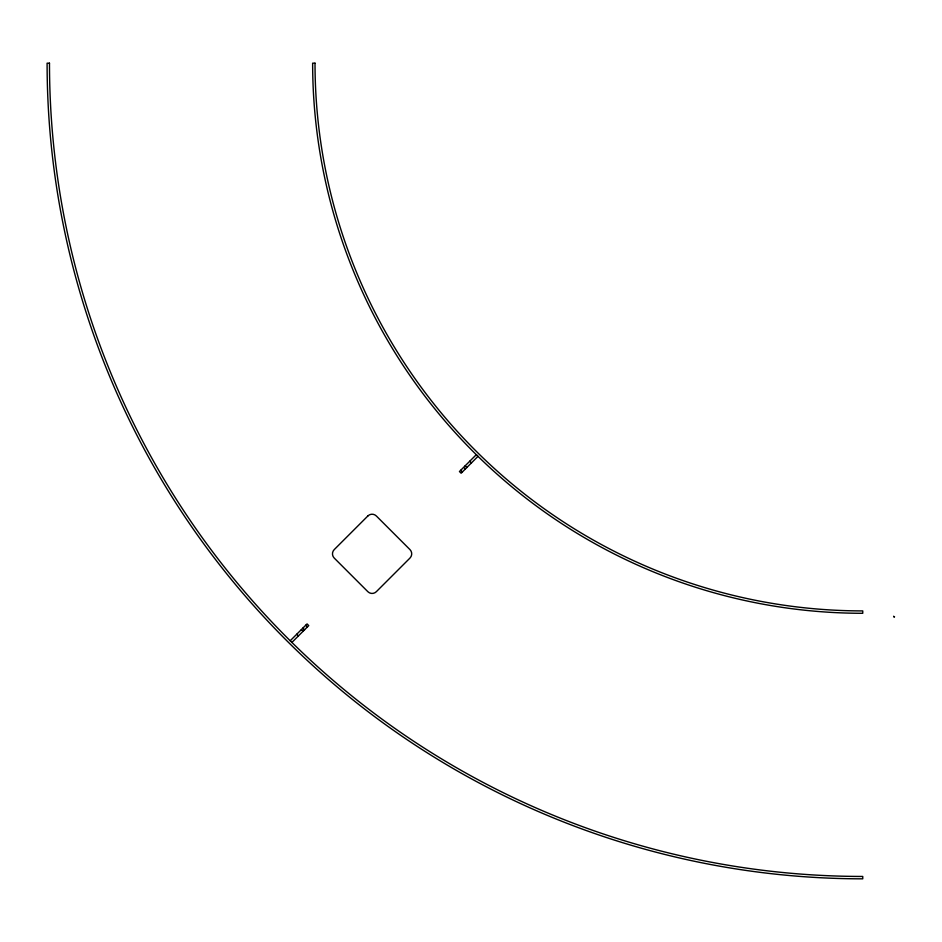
<?xml version="1.0" encoding="UTF-8"?>
<svg xmlns="http://www.w3.org/2000/svg" width="942" height="942" viewBox="0 0 942 942"><rect width="100%" height="100%" fill="white"/><g stroke="black" fill="none" stroke-linecap="round" stroke-linejoin="round"><path stroke-width="1.41" d="M894.535 616.786L893.734 616.598L894.394 616.88M290.207 640.76L307.057 623.922L308.74 625.606L291.89 642.444M893.734 616.598L893.687 616.233M469.764 461.215L471.447 462.899M465.136 465.843L466.82 467.526M464.5 468.162L465.348 468.998M460.709 470.258L462.392 471.942M305.785 625.194L307.469 626.877M302.841 628.137L304.525 629.821M301.369 629.609L303.053 631.293M296.742 634.237L298.426 635.921M367.886 515.945L334.21 549.622A5.958 5.958 0 0 0 334.21 558.041L367.886 591.717A5.958 5.958 0 0 0 376.305 591.717L409.982 558.041A5.958 5.958 0 0 0 409.982 549.622L376.305 515.945A5.958 5.958 0 0 0 367.886 515.945M476.287 454.692L459.449 471.53L461.133 473.214L477.971 456.375L476.287 454.692M49.479 63.173L47.1 63.173A815.654 815.654 0 0 0 862.754 878.827L862.754 876.449A813.264 813.264 0 0 1 49.479 63.173M315.017 63.173L312.638 63.173A550.116 550.116 0 0 0 862.754 613.289L862.754 610.911A547.738 547.738 0 0 1 315.017 63.173"/></g></svg>
